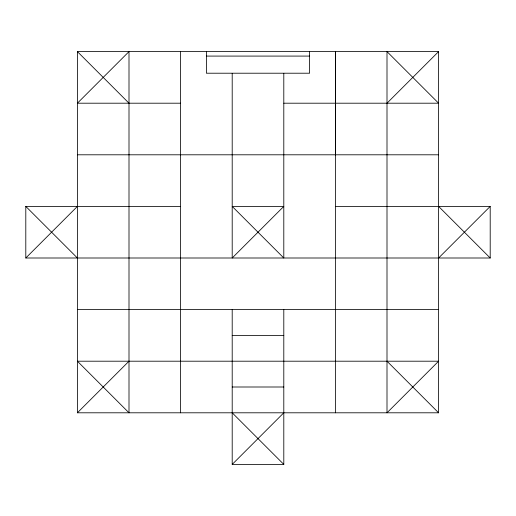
<?xml version="1.0" encoding="UTF-8"?>
<svg xmlns="http://www.w3.org/2000/svg" width="516" height="516" viewBox="0 0 516 516"><rect width="100%" height="100%" fill="white"/><g stroke="black" fill="none" stroke-linecap="round" stroke-linejoin="round"><path stroke-width="0.77" d="M335.4 154.8L335.419 51.6L335.4 412.8M180.6 206.4L25.8 206.4L25.8 258L77.4 206.4M77.4 412.8L77.4 51.6L438.6 51.6L438.6 412.8L77.4 412.8L129 361.2M387 103.2L438.6 51.6M283.8 309.6L283.8 464.4L232.2 464.4L283.8 412.8M438.6 258L490.2 206.4L490.2 258L25.8 258M206.4 56.083L309.6 56.083M180.6 103.2L77.4 103.2L129 51.6L129 412.8L77.4 361.2L438.6 361.2L387 412.8L387 51.6L438.6 103.2L283.8 103.2M77.4 154.8L438.6 154.8M335.4 206.4L490.2 206.4M77.4 309.6L438.6 309.6M232.2 335.4L283.8 335.4M232.2 387L283.8 387M438.6 206.4L490.2 258M77.4 51.6L129 103.2M387 361.2L438.6 412.8M25.8 206.4L77.4 258M232.2 412.8L283.8 464.4M309.6 51.6L309.6 73.214L206.4 73.214L206.4 51.6M283.8 73.369L283.8 258L232.2 206.4L283.8 206.4L232.2 258L232.2 73.369M232.2 309.6L232.2 464.4M180.6 51.6L180.6 412.8"/></g></svg>
